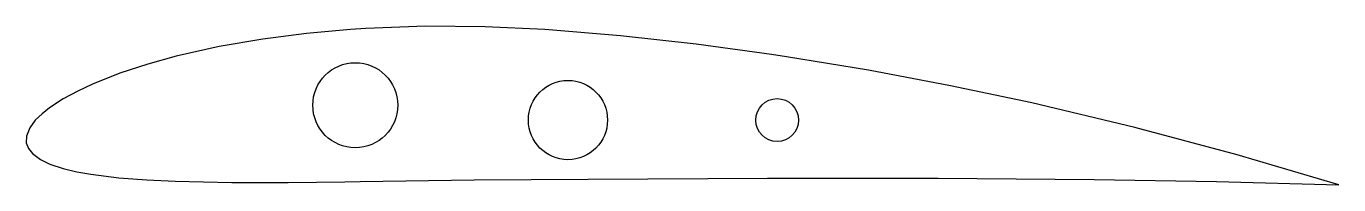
# Model space of a CAD drawing. Extents: x 7 to 255, y 106 to 136.
import ezdxf

# ---------------------------------------------------------------- set-up
doc = ezdxf.new("R2010")
doc.units = 0
doc.layers.get('0').update_dxf_attribs({"linetype": 'CONTINUOUS'})

msp = doc.modelspace()

# ---------------------------------------------------------------- linework, layer by layer
at = {"color": 7, "linetype": 'CONTINUOUS'}
for p, q in [((70.89, 135.17), (68.03, 134.99)), ((150.67, 129.83), (147.83, 130.26)), ((66.97, 106.17), (69.82, 106.21)), ((147.04, 106.84), (149.89, 106.85))]:
    msp.add_line(p, q, dxfattribs=at)
at = {"color": 7, "linetype": 'CONTINUOUS', "flags": 128}
for points in [[(68.03, 134.99), (59.69, 134.24), (51.39, 133.17), (43.14, 131.74), (34.97, 129.9), (29.6, 128.41), (24.3, 126.68), (19.13, 124.63), (16.31, 123.32), (13.57, 121.85), (10.97, 120.16), (9.55, 119.04), (8.27, 117.79), (7.21, 116.38), (6.59, 114.77)], [(147.83, 130.26), (133.54, 132.2), (119.21, 133.79), (104.84, 134.97), (93.52, 135.5), (82.2, 135.58), (70.89, 135.17)], [(255.31, 105.61), (236.07, 111.29), (216.67, 116.45), (197.14, 121.07), (181.72, 124.34), (166.22, 127.26), (150.67, 129.83)], [(6.59, 114.77), (6.56, 113.56), (6.98, 112.43), (7.74, 111.48), (9.29, 110.36), (11.06, 109.52), (13.57, 108.69), (16.15, 108.07), (18.78, 107.6), (24.08, 106.93), (29.42, 106.51), (34.77, 106.25), (45.5, 106.03), (56.23, 106.05), (66.97, 106.17)], [(69.82, 106.21), (91.44, 106.53), (113.07, 106.66), (147.04, 106.84)], [(149.89, 106.85), (179.41, 106.87), (208.93, 106.61), (232.13, 106.19), (255.31, 105.61)]]:
    msp.add_lwpolyline(points, dxfattribs=at)
at = {"color": 7, "linetype": 'CONTINUOUS'}
for centre, radius in [((68.92, 120.64), 8.05), ((109.23, 117.84), 7.5), ((148.87, 117.84), 4.05)]:
    msp.add_circle(centre, radius, dxfattribs=at)

doc.saveas('drawing.dxf')
